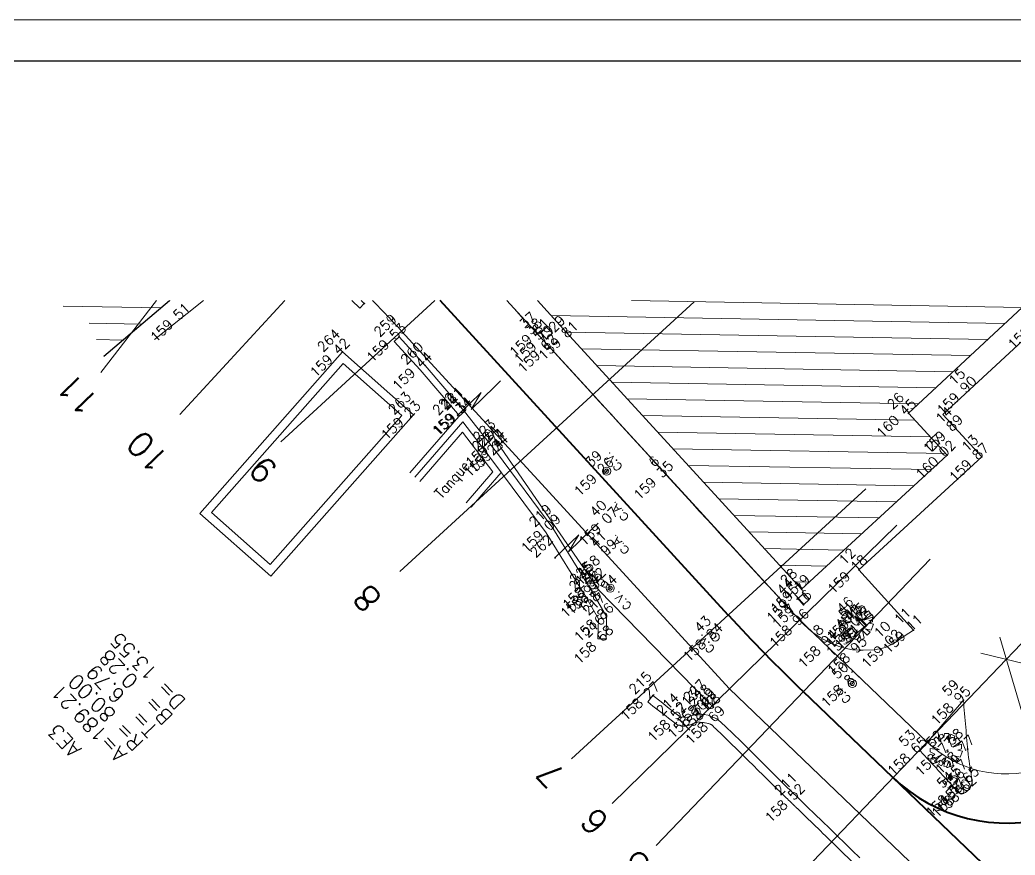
# Model space of a CAD drawing. Header units: millimetres. Extents: x -16 to 1007, y 828 to 1356.
# Drawn here: x 810.4 to 871.2, y 925.5 to 976.5 of the extents above; entities that cross this region are included whole.
import ezdxf
from ezdxf.enums import TextEntityAlignment as Align

# ---------------------------------------------------------------- set-up
doc = ezdxf.new("R2010")
doc.units = ezdxf.units.MM
doc.header["$LTSCALE"] = 4
for name, pattern in [('CONTINUOUS1', [0, 0, 0]), ('DGN2', [8.182077, 4.091038, -4.091038]), ('DGN4', [16.364154, 8.182077, -4.091038, 0, -4.091038])]:
    doc.linetypes.add(name, pattern=pattern)
doc.layers.get('0').update_dxf_attribs({"linetype": 'CONTINUOUS1', "lineweight": 0})
for name, color, linetype, lineweight in [('10', 7, 'CONTINUOUS1', 0), ('11', 7, 'CONTINUOUS1', 0), ('12', 7, 'CONTINUOUS1', 0), ('13', 7, 'CONTINUOUS1', 0), ('17', 7, 'CONTINUOUS1', 0), ('2', 7, 'CONTINUOUS1', 0), ('Level 1', 7, 'Continuous', 0), ('Level 17', 7, 'Continuous', 0), ('Level 22', 7, 'Continuous', 0)]:
    doc.layers.add(name, color=color, linetype=linetype, lineweight=lineweight)
for name, color, linetype, lineweight, true_color in [('16', 3, 'CONTINUOUS1', 0, 0x00ff00), ('18', 4, 'CONTINUOUS1', 0, 0x00ffff), ('20', 4, 'CONTINUOUS1', 0, 0x00ffff), ('51', 1, 'CONTINUOUS1', 0, 0xff0000), ('53', 3, 'CONTINUOUS1', 0, 0x00ff00), ('54', 4, 'CONTINUOUS1', 0, 0x00ffff), ('6', 2, 'CONTINUOUS1', 0, 0xffff00), ('9', 1, 'CONTINUOUS1', 0, 0xff0000)]:
    doc.layers.add(name, color=color, linetype=linetype, lineweight=lineweight, true_color=true_color)
doc.styles.get("Standard").update_dxf_attribs({"font": 'txt_____.ttf'})

# ---------------------------------------------------------------- blocks, each defined once
blk = doc.blocks.new('anonymous22')
at = {"layer": 'Level 1', "color": 7}
for s, p in [('D= 13.55', (2.798, 2.501)), ('B=  0.28', (2.086, 1.511)), ('T=  6.79', (1.215, 0.686)), ('R= 80.00', (0.235, -0.027)), ('A=189.21', (-0.786, -0.697)), ('AE3 ', (-2.481, -1.534))]:
    blk.add_text(s, height=0.9, rotation=134, dxfattribs=at).set_placement(p, align=Align.CENTER)
blk = doc.blocks.new('DGN_COMPLEXCHAIN1')
at = {"layer": '10', "color": 7, "linetype": 'CONTINUOUS1'}
for points, knots in [([(848.739, 934.857), (849.164, 934.526), (849.695, 934.112), (850.24, 933.688), (850.366, 933.59), (850.389, 933.572), (850.4, 933.563), (850.404, 933.56), (850.406, 933.559), (850.407, 933.558), (850.407, 933.558), (850.407, 933.558), (850.407, 933.558), (850.407, 933.558), (850.407, 933.557), (850.411, 933.554), (850.416, 933.551), (850.452, 933.524), (850.486, 933.502), (850.558, 933.463), (850.595, 933.446), (850.669, 933.419), (850.707, 933.409), (850.78, 933.393), (850.817, 933.388), (850.887, 933.383), (850.921, 933.382), (850.987, 933.384), (851.018, 933.387), (851.078, 933.394), (851.107, 933.399), (851.162, 933.411), (851.189, 933.417), (851.239, 933.431), (851.264, 933.438), (851.31, 933.453), (851.333, 933.461), (851.398, 933.484), (851.439, 933.501), (851.515, 933.532), (851.551, 933.546), (851.617, 933.574), (851.648, 933.586), (851.703, 933.606), (851.728, 933.615), (851.759, 933.624), (851.768, 933.627), (851.785, 933.631), (851.793, 933.632), (851.805, 933.634), (851.81, 933.635), (851.817, 933.636), (851.819, 933.636), (851.82, 933.636)], [0, 0, 0, 0, 0.5, 0.625, 0.640625, 0.648437, 0.652344, 0.65332, 0.653809, 0.654053, 0.654175, 0.654236, 0.654236, 0.654266, 0.654266, 0.654297, 0.65625, 0.65625, 0.671875, 0.671875, 0.6875, 0.6875, 0.703125, 0.703125, 0.71875, 0.71875, 0.734375, 0.734375, 0.75, 0.75, 0.765625, 0.765625, 0.78125, 0.78125, 0.796875, 0.796875, 0.8125, 0.8125, 0.84375, 0.84375, 0.875, 0.875, 0.90625, 0.90625, 0.9375, 0.9375, 0.953125, 0.953125, 0.96875, 0.96875, 0.984375, 0.984375, 1, 1, 1, 1]), ([(848.739, 934.857), (849.164, 934.526), (849.695, 934.112), (850.24, 933.688), (850.366, 933.59), (850.389, 933.572), (850.4, 933.563), (850.404, 933.56), (850.406, 933.559), (850.407, 933.558), (850.407, 933.558), (850.407, 933.558), (850.407, 933.558), (850.407, 933.558), (850.407, 933.557), (850.411, 933.554), (850.416, 933.551), (850.452, 933.524), (850.486, 933.502), (850.558, 933.463), (850.595, 933.446), (850.669, 933.419), (850.707, 933.409), (850.78, 933.393), (850.817, 933.388), (850.887, 933.383), (850.921, 933.382), (850.987, 933.384), (851.018, 933.387), (851.078, 933.394), (851.107, 933.399), (851.162, 933.411), (851.189, 933.417), (851.239, 933.431), (851.264, 933.438), (851.31, 933.453), (851.333, 933.461), (851.398, 933.484), (851.439, 933.501), (851.515, 933.532), (851.551, 933.546), (851.617, 933.574), (851.648, 933.586), (851.703, 933.606), (851.728, 933.615), (851.759, 933.624), (851.768, 933.627), (851.785, 933.631), (851.793, 933.632), (851.805, 933.634), (851.81, 933.635), (851.817, 933.636), (851.819, 933.636), (851.82, 933.636)], [0, 0, 0, 0, 0.5, 0.625, 0.640625, 0.648437, 0.652344, 0.65332, 0.653809, 0.654053, 0.654175, 0.654236, 0.654236, 0.654266, 0.654266, 0.654297, 0.65625, 0.65625, 0.671875, 0.671875, 0.6875, 0.6875, 0.703125, 0.703125, 0.71875, 0.71875, 0.734375, 0.734375, 0.75, 0.75, 0.765625, 0.765625, 0.78125, 0.78125, 0.796875, 0.796875, 0.8125, 0.8125, 0.84375, 0.84375, 0.875, 0.875, 0.90625, 0.90625, 0.9375, 0.9375, 0.953125, 0.953125, 0.96875, 0.96875, 0.984375, 0.984375, 1, 1, 1, 1]), ([(851.82, 933.636), (851.898, 933.625), (851.973, 933.616), (852.116, 933.599), (852.183, 933.59), (852.308, 933.571), (852.365, 933.561), (852.441, 933.543), (852.464, 933.536), (852.508, 933.523), (852.528, 933.516), (852.563, 933.501), (852.579, 933.494), (852.608, 933.479), (852.62, 933.472), (852.642, 933.456), (852.652, 933.449), (852.662, 933.44), (852.663, 933.439), (852.664, 933.438), (852.665, 933.437), (852.666, 933.436), (852.666, 933.436), (852.667, 933.435), (852.667, 933.435), (852.667, 933.435), (852.674, 933.428), (852.693, 933.41), (852.812, 933.297), (852.924, 933.189), (853.423, 932.71), (853.819, 932.323), (855.005, 931.157), (855.793, 930.373), (856.788, 929.399), (856.988, 929.205), (857.288, 928.914), (857.388, 928.817), (857.501, 928.708), (857.514, 928.696), (857.539, 928.672), (857.552, 928.66), (857.589, 928.624), (857.664, 928.552), (857.739, 928.48), (858.188, 928.047), (858.586, 927.661), (859.781, 926.5), (860.576, 925.723), (862.176, 924.176), (862.98, 923.405), (863.997, 922.453), (864.201, 922.263), (864.432, 922.05), (864.458, 922.027), (864.496, 921.991), (864.509, 921.979), (864.534, 921.956), (864.598, 921.897), (864.764, 921.744), (865.326, 921.226), (867.47, 919.25), (869.513, 917.367), (870.889, 916.099)], [0, 0, 0, 0, 0.007813, 0.007813, 0.015625, 0.015625, 0.023438, 0.023438, 0.027344, 0.027344, 0.03125, 0.03125, 0.035156, 0.035156, 0.039063, 0.039063, 0.042969, 0.042969, 0.043457, 0.043457, 0.043701, 0.043823, 0.043854, 0.043854, 0.043884, 0.043884, 0.043945, 0.044922, 0.046875, 0.0625, 0.0625, 0.125, 0.125, 0.25, 0.25, 0.28125, 0.28125, 0.296875, 0.296875, 0.298828, 0.298828, 0.300781, 0.300781, 0.304688, 0.3125, 0.3125, 0.375, 0.375, 0.5, 0.5, 0.625, 0.625, 0.65625, 0.65625, 0.660156, 0.660156, 0.662109, 0.662109, 0.664063, 0.671875, 0.6875, 0.75, 1, 1, 1, 1]), ([(851.82, 933.636), (851.898, 933.625), (851.973, 933.616), (852.116, 933.599), (852.183, 933.59), (852.308, 933.571), (852.365, 933.561), (852.441, 933.543), (852.464, 933.536), (852.508, 933.523), (852.528, 933.516), (852.563, 933.501), (852.579, 933.494), (852.608, 933.479), (852.62, 933.472), (852.642, 933.456), (852.652, 933.449), (852.662, 933.44), (852.663, 933.439), (852.664, 933.438), (852.665, 933.437), (852.666, 933.436), (852.666, 933.436), (852.667, 933.435), (852.667, 933.435), (852.667, 933.435), (852.674, 933.428), (852.693, 933.41), (852.812, 933.297), (852.924, 933.189), (853.423, 932.71), (853.819, 932.323), (855.005, 931.157), (855.793, 930.373), (856.788, 929.399), (856.988, 929.205), (857.288, 928.914), (857.388, 928.817), (857.501, 928.708), (857.514, 928.696), (857.539, 928.672), (857.552, 928.66), (857.589, 928.624), (857.664, 928.552), (857.739, 928.48), (858.188, 928.047), (858.586, 927.661), (859.781, 926.5), (860.576, 925.723), (862.176, 924.176), (862.98, 923.405), (863.997, 922.453), (864.201, 922.263), (864.432, 922.05), (864.458, 922.027), (864.496, 921.991), (864.509, 921.979), (864.534, 921.956), (864.598, 921.897), (864.764, 921.744), (865.326, 921.226), (867.47, 919.25), (869.513, 917.367), (870.889, 916.099)], [0, 0, 0, 0, 0.007813, 0.007813, 0.015625, 0.015625, 0.023438, 0.023438, 0.027344, 0.027344, 0.03125, 0.03125, 0.035156, 0.035156, 0.039063, 0.039063, 0.042969, 0.042969, 0.043457, 0.043457, 0.043701, 0.043823, 0.043854, 0.043854, 0.043884, 0.043884, 0.043945, 0.044922, 0.046875, 0.0625, 0.0625, 0.125, 0.125, 0.25, 0.25, 0.28125, 0.28125, 0.296875, 0.296875, 0.298828, 0.298828, 0.300781, 0.300781, 0.304688, 0.3125, 0.3125, 0.375, 0.375, 0.5, 0.5, 0.625, 0.625, 0.65625, 0.65625, 0.660156, 0.660156, 0.662109, 0.662109, 0.664063, 0.671875, 0.6875, 0.75, 1, 1, 1, 1])]:
    blk.add_open_spline(points, degree=3, knots=knots, dxfattribs=at)

msp = doc.modelspace()

# ---------------------------------------------------------------- linework, layer by layer
at = {"layer": '10', "color": 7, "linetype": 'CONTINUOUS1'}
for p, q in [((869.131, 949.824), (866.756, 952.41)), ((834.511, 948.587), (837.449, 951.963)), ((834.813, 948.324), (837.429, 951.331)), ((861.63, 942.918), (869.131, 949.824)), ((837.653, 947.018), (839.288, 948.897)), ((837.955, 946.756), (839.793, 948.869)), ((864.96, 939.238), (861.63, 942.918)), ((865.362, 931.892), (868.009, 934.968))]:
    msp.add_line(p, q, dxfattribs=at)
at = {"layer": '10', "color": 7, "linetype": 'CONTINUOUS1', "flags": 128}
for points in [[(818.623, 956.981), (821.624, 959.361)], [(866.756, 952.41), (872.712, 957.919), (874.291, 959.361)], [(839.591, 950.713), (839.793, 950.353), (845.505, 942.043), (845.724, 941.705), (852.44, 934.83), (852.743, 934.54)], [(861.57, 940.018), (862.055, 939.525), (861.48, 939.031)]]:
    msp.add_lwpolyline(points, dxfattribs=at)
at = {"layer": '10', "color": 7, "linetype": 'CONTINUOUS1'}
for points in [[(864.96, 939.238), (864.402, 938.865), (863.844, 938.492), (863.74, 938.422), (863.249, 938.186), (862.577, 938.045), (861.89, 938.013), (861.693, 938.016), (861.232, 938.047), (860.579, 938.178), (859.929, 938.431), (859.894, 938.449), (859.314, 938.771), (858.762, 939.146), (858.268, 939.58), (858.148, 939.706), (857.811, 940.071), (857.356, 940.564), (856.902, 941.058), (856.447, 941.551), (855.992, 942.045), (855.538, 942.539), (855.083, 943.033), (854.629, 943.526), (854.175, 944.02), (853.721, 944.514), (853.267, 945.009), (852.814, 945.503), (852.36, 945.997), (851.907, 946.492), (851.454, 946.987), (851.001, 947.481), (850.548, 947.977), (850.095, 948.472), (849.861, 948.729), (849.643, 948.967), (849.19, 949.463), (848.738, 949.959), (848.286, 950.455), (847.834, 950.951), (847.382, 951.447), (846.93, 951.943), (846.478, 952.438), (846.026, 952.934), (845.574, 953.43), (845.122, 953.926), (844.669, 954.421), (844.216, 954.916), (843.763, 955.412), (843.31, 955.906), (842.856, 956.401), (842.782, 956.481), (842.403, 956.895), (841.948, 957.389), (841.494, 957.882), (841.039, 958.376), (840.583, 958.868), (840.128, 959.361), (840.128, 959.361), (840.128, 959.361)], [(833.26, 956.87), (834.841, 955.14), (837.251, 952.331)], [(839.288, 948.897), (837.429, 951.331)], [(849.047, 935.251), (849.55, 934.859), (850.053, 934.468), (850.556, 934.076), (850.715, 933.952), (851.112, 933.913), (851.775, 934.132), (851.889, 934.131), (852.42, 934.059), (853.004, 933.804), (853.012, 933.797), (853.482, 933.361), (853.95, 932.917), (854.412, 932.471), (854.867, 932.024), (855.318, 931.576), (855.766, 931.128), (856.213, 930.681), (856.66, 930.234), (857.11, 929.789), (857.563, 929.345), (857.881, 929.037), (858.021, 928.902), (858.48, 928.459), (858.938, 928.016), (859.395, 927.572), (859.853, 927.127), (860.31, 926.682), (860.767, 926.238), (861.224, 925.793), (861.682, 925.349)], [(865.362, 931.892), (865.501, 931.74), (865.641, 931.588), (865.78, 931.436), (865.92, 931.284), (866.059, 931.132), (866.198, 930.98), (866.338, 930.829), (866.477, 930.677), (866.617, 930.525), (866.756, 930.373), (866.895, 930.221), (867.035, 930.069), (867.174, 929.917), (867.314, 929.765), (867.453, 929.613), (867.592, 929.461), (867.692, 929.353), (867.738, 929.316), (867.951, 929.278), (868.01, 929.289), (868.142, 929.339), (868.31, 929.465), (868.368, 929.536), (868.442, 929.653), (868.517, 929.849), (868.535, 930.049), (868.532, 930.083), (868.513, 930.253), (868.486, 930.457), (868.456, 930.661), (868.423, 930.864), (868.39, 931.068), (868.357, 931.272), (868.326, 931.477), (868.299, 931.681), (868.275, 931.886), (868.267, 931.982), (868.257, 932.092), (868.239, 932.297), (868.222, 932.502), (868.204, 932.708), (868.186, 932.913), (868.168, 933.119), (868.151, 933.324), (868.133, 933.53), (868.115, 933.735), (868.098, 933.94), (868.08, 934.146), (868.062, 934.351), (868.044, 934.557), (868.027, 934.762), (868.009, 934.968), (868.009, 934.968), (868.009, 934.968)]]:
    msp.add_lwpolyline(points, dxfattribs=at)
at = {"layer": '11', "color": 7, "flags": 128}
for points in [[(837.133, 952.358), (838.572, 953.747), (837.954, 952.719), (839.392, 954.108), (839.752, 954.455)], [(843.086, 943.667), (844.525, 945.056), (843.907, 944.028), (845.345, 945.417), (845.705, 945.764)]]:
    msp.add_lwpolyline(points, dxfattribs=at)
for points in [[(837.106, 952.332, 0.075, 0.0000075, 1), (837.16, 952.384, 0.075, 0.0000075, 1), (837.106, 952.332, 0.075, 0.0000075, 1)], [(843.059, 943.641, 0.075, 0.0000075, 1), (843.113, 943.693, 0.075, 0.0000075, 1), (843.059, 943.641, 0.075, 0.0000075, 1)]]:
    msp.add_lwpolyline(points, format="xyseb", dxfattribs=at)
at = {"layer": '12', "color": 7, "flags": 128}
msp.add_lwpolyline([(852.858, 938.826, 0.075, 0.0000075, 1), (852.912, 938.878, 0.075, 0.0000075, 1), (852.858, 938.826, 0.075, 0.0000075, 1)], format="xyseb", dxfattribs=at)
at = {"layer": '13', "linetype": 'Continuous', "lineweight": 0}
for points in [[(831.416, 959.164, 1), (831.452, 959.199, 1), (831.416, 959.164, 1)], [(820.264, 958.279, 1), (820.3, 958.314, 1), (820.264, 958.279, 1)], [(833.537, 957.123, 1), (833.573, 957.157, 1), (833.537, 957.123, 1)], [(842.187, 957.374, 1), (842.223, 957.409, 1), (842.187, 957.374, 1)], [(842.535, 957.012, 1), (842.571, 957.046, 1), (842.535, 957.012, 1)], [(843.958, 957.174, 1), (843.994, 957.209, 1), (843.958, 957.174, 1)], [(842.764, 956.464, 1), (842.8, 956.499, 1), (842.764, 956.464, 1)], [(830.084, 956.207, 1), (830.12, 956.242, 1), (830.084, 956.207, 1)], [(835.122, 955.388, 1), (835.158, 955.422, 1), (835.122, 955.388, 1)], [(868.321, 953.857, 1), (868.357, 953.892, 1), (868.321, 953.857, 1)], [(834.418, 952.375, 1), (834.454, 952.41, 1), (834.418, 952.375, 1)], [(837.537, 952.574, 1), (837.573, 952.609, 1), (837.537, 952.574, 1)], [(837.543, 952.623, 1), (837.579, 952.657, 1), (837.543, 952.623, 1)], [(864.634, 952.463, 1), (864.67, 952.498, 1), (864.634, 952.463, 1)], [(867.523, 951.538, 1), (867.559, 951.573, 1), (867.523, 951.538, 1)], [(839.573, 950.696, 1), (839.609, 950.731, 1), (839.573, 950.696, 1)], [(839.775, 950.335, 1), (839.811, 950.37, 1), (839.775, 950.335, 1)], [(839.477, 950.091, 1), (839.513, 950.126, 1), (839.477, 950.091, 1)], [(866.998, 949.907, 1), (867.034, 949.942, 1), (866.998, 949.907, 1)], [(869.113, 949.806, 1), (869.149, 949.841, 1), (869.113, 949.806, 1)], [(846.209, 948.931, 1), (846.245, 948.966, 1), (846.209, 948.931, 1)], [(849.843, 948.711, 1), (849.879, 948.746, 1), (849.843, 948.711, 1)], [(842.931, 945.443, 1), (842.967, 945.477, 1), (842.931, 945.443, 1)], [(846.452, 945.86, 1), (846.488, 945.895, 1), (846.452, 945.86, 1)], [(846.408, 943.955, 1), (846.444, 943.99, 1), (846.408, 943.955, 1)], [(861.612, 942.901, 1), (861.648, 942.936, 1), (861.612, 942.901, 1)], [(845.487, 942.025, 1), (845.523, 942.06, 1), (845.487, 942.025, 1)], [(846.426, 941.786, 1), (846.462, 941.82, 1), (846.426, 941.786, 1)], [(858.114, 941.725, 1), (858.15, 941.76, 1), (858.114, 941.725, 1)], [(845.368, 941.509, 1), (845.404, 941.544, 1), (845.368, 941.509, 1)], [(845.706, 941.688, 1), (845.742, 941.722, 1), (845.706, 941.688, 1)], [(857.889, 941.145, 1), (857.925, 941.18, 1), (857.889, 941.145, 1)], [(858.223, 940.78, 1), (858.259, 940.815, 1), (858.223, 940.78, 1)], [(846.206, 940.047, 1), (846.242, 940.082, 1), (846.206, 940.047, 1)], [(861.552, 940.001, 1), (861.588, 940.036, 1), (861.552, 940.001, 1)], [(858.13, 939.688, 1), (858.166, 939.723, 1), (858.13, 939.688, 1)], [(861.59, 939.599, 1), (861.626, 939.633, 1), (861.59, 939.599, 1)], [(862.037, 939.507, 1), (862.073, 939.542, 1), (862.037, 939.507, 1)], [(846.182, 938.693, 1), (846.218, 938.727, 1), (846.182, 938.693, 1)], [(852.867, 938.835, 1), (852.903, 938.87, 1), (852.867, 938.835, 1)], [(861.462, 939.014, 1), (861.498, 939.049, 1), (861.462, 939.014, 1)], [(864.942, 939.22, 1), (864.978, 939.255, 1), (864.942, 939.22, 1)], [(859.876, 938.432, 1), (859.912, 938.466, 1), (859.876, 938.432, 1)], [(863.722, 938.405, 1), (863.758, 938.44, 1), (863.722, 938.405, 1)], [(861.675, 937.998, 1), (861.711, 938.033, 1), (861.675, 937.998, 1)], [(861.214, 935.968, 1), (861.25, 936.002, 1), (861.214, 935.968, 1)], [(849.029, 935.234, 1), (849.065, 935.269, 1), (849.029, 935.234, 1)], [(852.422, 934.813, 1), (852.458, 934.848, 1), (852.422, 934.813, 1)], [(852.725, 934.523, 1), (852.761, 934.557, 1), (852.725, 934.523, 1)], [(867.991, 934.95, 1), (868.027, 934.985, 1), (867.991, 934.95, 1)], [(850.697, 933.935, 1), (850.733, 933.969, 1), (850.697, 933.935, 1)], [(851.871, 934.114, 1), (851.907, 934.148, 1), (851.871, 934.114, 1)], [(852.994, 933.78, 1), (853.029, 933.815, 1), (852.994, 933.78, 1)], [(865.344, 931.875, 1), (865.38, 931.909, 1), (865.344, 931.875, 1)], [(867.022, 931.847, 1), (867.058, 931.882, 1), (867.022, 931.847, 1)], [(868.249, 931.964, 1), (868.284, 931.999, 1), (868.249, 931.964, 1)], [(868.514, 930.066, 1), (868.55, 930.101, 1), (868.514, 930.066, 1)], [(857.863, 929.019, 1), (857.899, 929.054, 1), (857.863, 929.019, 1)], [(867.674, 929.335, 1), (867.71, 929.37, 1), (867.674, 929.335, 1)], [(867.993, 929.272, 1), (868.028, 929.306, 1), (867.993, 929.272, 1)], [(868.35, 929.518, 1), (868.386, 929.553, 1), (868.35, 929.518, 1)]]:
    msp.add_lwpolyline(points, format="xyb", dxfattribs=at)
for start_param, end_param in [(2.190091, 3.141593), (3.141593, 5.698797)]:
    msp.add_ellipse((819.535, 959.357), major_axis=(0.018, 0.0174), ratio=1, start_param=start_param, end_param=end_param, dxfattribs=at)
at = {"layer": '16', "color": 7, "flags": 128}
for points in [[(861.554, 939.564, 0.05, 0.000005, 1), (861.662, 939.668, 0.05, 0.000005, 1), (861.554, 939.564, 0.05, 0.000005, 1)], [(866.986, 931.812, 0.05, 0.000005, 1), (867.094, 931.916, 0.05, 0.000005, 1), (866.986, 931.812, 0.05, 0.000005, 1)]]:
    msp.add_lwpolyline(points, format="xyseb", dxfattribs=at)
at = {"layer": '17', "color": 7, "flags": 128}
for points in [[(846.443, 945.851, 0.075, 0.0000075, 1), (846.497, 945.904, 0.075, 0.0000075, 1), (846.443, 945.851, 0.075, 0.0000075, 1)], [(846.399, 943.946, 0.075, 0.0000075, 1), (846.453, 943.998, 0.075, 0.0000075, 1), (846.399, 943.946, 0.075, 0.0000075, 1)]]:
    msp.add_lwpolyline(points, format="xyseb", dxfattribs=at)
at = {"layer": '18', "color": 3, "linetype": 'CONTINUOUS1', "true_color": 0x00ff00}
for points in [[(861.251, 939.41), (860.715, 939.101), (860.683, 939.278), (860.827, 939.417), (860.546, 939.564), (860.55, 939.776), (861.114, 939.695), (860.554, 939.988), (860.627, 940.128), (860.945, 940.087), (860.772, 940.338), (860.916, 940.477), (861.229, 940.153), (861.095, 940.58), (861.308, 940.647), (861.375, 940.433), (861.415, 940.68), (861.697, 940.675), (861.687, 940.11), (861.803, 940.638), (862.048, 940.528), (861.973, 940.246), (862.223, 940.418)], [(862.223, 940.418), (862.396, 940.168), (861.931, 939.858), (862.464, 940.025), (862.459, 939.742), (862.246, 939.675), (862.527, 939.6), (862.38, 939.249), (862.027, 939.326), (862.307, 939.109), (862.127, 938.935), (861.849, 939.223), (861.947, 938.761), (861.768, 938.658), (861.668, 938.978), (861.556, 938.662), (861.38, 938.701), (861.531, 939.264), (861.239, 938.703), (861.064, 938.812), (861.174, 939.058), (860.924, 938.885), (860.819, 938.993), (861.251, 939.41)], [(866.683, 931.658), (866.147, 931.349), (866.115, 931.527), (866.259, 931.666), (865.978, 931.812), (865.982, 932.024), (866.546, 931.944), (865.986, 932.236), (866.059, 932.376), (866.376, 932.336), (866.204, 932.586), (866.348, 932.725), (866.66, 932.401), (866.526, 932.828), (866.74, 932.895), (866.807, 932.682), (866.846, 932.929), (867.129, 932.924), (867.119, 932.358), (867.235, 932.886), (867.48, 932.776), (867.405, 932.494), (867.655, 932.667)], [(867.655, 932.667), (867.828, 932.416), (867.363, 932.106), (867.896, 932.274), (867.891, 931.991), (867.678, 931.924), (867.959, 931.848), (867.812, 931.497), (867.459, 931.574), (867.738, 931.357), (867.559, 931.183), (867.281, 931.471), (867.379, 931.01), (867.2, 930.907), (867.1, 931.227), (866.988, 930.91), (866.812, 930.949), (866.963, 931.512), (866.671, 930.951), (866.496, 931.061), (866.606, 931.306), (866.355, 931.134), (866.251, 931.242), (866.683, 931.658)]]:
    msp.add_lwpolyline(points, dxfattribs=at)
at = {"layer": '2', "color": 7, "flags": 128}
for points in [[(830.671, 959.361), (831.156, 958.894)], [(831.434, 959.182), (831.156, 958.894)], [(831.248, 959.361), (831.434, 959.182)], [(842.205, 957.391), (842.566, 957.738)], [(842.566, 957.738), (842.914, 957.375)], [(833.555, 957.14), (833.26, 956.87)], [(833.555, 957.14), (835.14, 955.405), (837.555, 952.592)], [(842.205, 957.391), (842.553, 957.029)], [(842.553, 957.029), (842.914, 957.375)], [(837.555, 952.592), (837.201, 952.288)], [(846.2, 938.71), (846.224, 940.065), (845.386, 941.526), (842.949, 945.46), (839.495, 950.108), (837.555, 952.592)], [(845.7, 938.719), (845.722, 939.936), (844.956, 941.27), (842.535, 945.179), (839.096, 949.807), (837.449, 951.963)], [(857.907, 941.162), (858.277, 941.499)], [(857.907, 941.162), (858.241, 940.797)], [(858.277, 941.499), (858.61, 941.134)], [(858.241, 940.797), (858.61, 941.134)], [(846.2, 938.71), (845.7, 938.719)], [(849.047, 935.251), (848.739, 934.857)]]:
    msp.add_lwpolyline(points, dxfattribs=at)
at = {"layer": '20', "color": 1, "linetype": 'Continuous', "lineweight": 13, "true_color": 0xff0000}
for p, q in [((815.339, 954.978), (818.739, 959.361)), ((820.163, 952.396), (826.578, 959.361)), ((826.337, 950.738), (835.747, 959.361)), ((833.596, 942.816), (851.577, 959.293)), ((858.148, 939.706), (840.137, 959.361)), ((853.724, 935.652), (833.71, 957.494)), ((862.054, 947.86), (844.073, 931.383)), ((863.946, 945.654), (846.573, 928.655)), ((865.979, 943.576), (849.246, 926.096)), ((865.792, 932.407), (857.873, 939.986)), ((870.234, 938.823), (875.517, 920.783)), ((871.542, 938.414), (854.728, 920.848)), ((869.069, 937.842), (884.692, 934.06)), ((868.839, 921.184), (853.724, 935.652))]:
    msp.add_line(p, q, dxfattribs=at)
at = {"layer": '20', "color": 1, "linetype": 'DGN4', "lineweight": 40, "true_color": 0xff0000}
for p, q in [((853.657, 940.166), (836.068, 959.361)), ((871.12, 923.153), (858.235, 935.487))]:
    msp.add_line(p, q, dxfattribs=at)
at = {"layer": '20', "color": 1, "linetype": 'Continuous', "lineweight": 13, "true_color": 0xff0000}
for centre, major_axis, start_param, end_param in [((776.939, 905.473), (47.194, 60.842), 6.113889, 6.147296), ((870.632, 937.463), (-4.84, -5.057), 0, 2.096894)]:
    msp.add_ellipse(centre, major_axis=major_axis, ratio=1, start_param=start_param, end_param=end_param, dxfattribs=at)
at = {"layer": '20', "color": 1, "linetype": 'DGN4', "lineweight": 40, "true_color": 0xff0000}
for centre, major_axis, end_param in [((927.385, 1007.725), (-73.727, -67.559), 0.065475), ((870.632, 937.463), (-6.915, -7.224), 2.096894)]:
    msp.add_ellipse(centre, major_axis=major_axis, ratio=1, start_param=0, end_param=end_param, dxfattribs=at)
at = {"layer": '51', "linetype": 'Continuous', "lineweight": 0}
for points in [[(842.187, 957.374, 1), (842.223, 957.409, 1), (842.187, 957.374, 1)], [(842.535, 957.012, 1), (842.571, 957.046, 1), (842.535, 957.012, 1)], [(843.958, 957.174, 1), (843.994, 957.209, 1), (843.958, 957.174, 1)], [(842.764, 956.464, 1), (842.8, 956.499, 1), (842.764, 956.464, 1)], [(868.321, 953.857, 1), (868.357, 953.892, 1), (868.321, 953.857, 1)], [(864.634, 952.463, 1), (864.67, 952.498, 1), (864.634, 952.463, 1)], [(867.523, 951.538, 1), (867.559, 951.573, 1), (867.523, 951.538, 1)], [(866.998, 949.907, 1), (867.034, 949.942, 1), (866.998, 949.907, 1)], [(869.113, 949.806, 1), (869.149, 949.841, 1), (869.113, 949.806, 1)], [(846.209, 948.931, 1), (846.245, 948.966, 1), (846.209, 948.931, 1)], [(849.843, 948.711, 1), (849.879, 948.746, 1), (849.843, 948.711, 1)], [(846.452, 945.86, 1), (846.488, 945.895, 1), (846.452, 945.86, 1)], [(846.408, 943.955, 1), (846.444, 943.99, 1), (846.408, 943.955, 1)], [(861.612, 942.901, 1), (861.648, 942.936, 1), (861.612, 942.901, 1)], [(846.426, 941.786, 1), (846.462, 941.82, 1), (846.426, 941.786, 1)], [(858.114, 941.725, 1), (858.15, 941.76, 1), (858.114, 941.725, 1)], [(857.889, 941.145, 1), (857.925, 941.18, 1), (857.889, 941.145, 1)], [(858.223, 940.78, 1), (858.259, 940.815, 1), (858.223, 940.78, 1)], [(861.552, 940.001, 1), (861.588, 940.036, 1), (861.552, 940.001, 1)], [(858.13, 939.688, 1), (858.166, 939.723, 1), (858.13, 939.688, 1)], [(861.59, 939.599, 1), (861.626, 939.633, 1), (861.59, 939.599, 1)], [(862.037, 939.507, 1), (862.073, 939.542, 1), (862.037, 939.507, 1)], [(852.867, 938.835, 1), (852.903, 938.87, 1), (852.867, 938.835, 1)], [(861.462, 939.014, 1), (861.498, 939.049, 1), (861.462, 939.014, 1)], [(864.942, 939.22, 1), (864.978, 939.255, 1), (864.942, 939.22, 1)], [(859.876, 938.432, 1), (859.912, 938.466, 1), (859.876, 938.432, 1)], [(863.722, 938.405, 1), (863.758, 938.44, 1), (863.722, 938.405, 1)], [(861.675, 937.998, 1), (861.711, 938.033, 1), (861.675, 937.998, 1)], [(861.214, 935.968, 1), (861.25, 936.002, 1), (861.214, 935.968, 1)], [(867.991, 934.95, 1), (868.027, 934.985, 1), (867.991, 934.95, 1)], [(865.344, 931.875, 1), (865.38, 931.909, 1), (865.344, 931.875, 1)], [(867.022, 931.847, 1), (867.058, 931.882, 1), (867.022, 931.847, 1)], [(868.249, 931.964, 1), (868.284, 931.999, 1), (868.249, 931.964, 1)], [(868.514, 930.066, 1), (868.55, 930.101, 1), (868.514, 930.066, 1)], [(867.674, 929.335, 1), (867.71, 929.37, 1), (867.674, 929.335, 1)], [(867.993, 929.272, 1), (868.028, 929.306, 1), (867.993, 929.272, 1)], [(868.35, 929.518, 1), (868.386, 929.553, 1), (868.35, 929.518, 1)]]:
    msp.add_lwpolyline(points, format="xyb", dxfattribs=at)
at = {"layer": '53', "linetype": 'Continuous', "lineweight": 0}
for points in [[(831.416, 959.164, 1), (831.452, 959.199, 1), (831.416, 959.164, 1)], [(833.537, 957.123, 1), (833.573, 957.157, 1), (833.537, 957.123, 1)], [(830.084, 956.207, 1), (830.12, 956.242, 1), (830.084, 956.207, 1)], [(835.122, 955.388, 1), (835.158, 955.422, 1), (835.122, 955.388, 1)], [(834.418, 952.375, 1), (834.454, 952.41, 1), (834.418, 952.375, 1)], [(837.115, 952.341, 1), (837.151, 952.375, 1), (837.115, 952.341, 1)], [(837.537, 952.574, 1), (837.573, 952.609, 1), (837.537, 952.574, 1)], [(837.543, 952.623, 1), (837.579, 952.657, 1), (837.543, 952.623, 1)], [(839.573, 950.696, 1), (839.609, 950.731, 1), (839.573, 950.696, 1)], [(839.775, 950.335, 1), (839.811, 950.37, 1), (839.775, 950.335, 1)], [(839.477, 950.091, 1), (839.513, 950.126, 1), (839.477, 950.091, 1)], [(842.931, 945.443, 1), (842.967, 945.477, 1), (842.931, 945.443, 1)], [(843.068, 943.65, 1), (843.104, 943.684, 1), (843.068, 943.65, 1)], [(845.487, 942.025, 1), (845.523, 942.06, 1), (845.487, 942.025, 1)], [(845.368, 941.509, 1), (845.404, 941.544, 1), (845.368, 941.509, 1)], [(845.706, 941.688, 1), (845.742, 941.722, 1), (845.706, 941.688, 1)], [(846.206, 940.047, 1), (846.242, 940.082, 1), (846.206, 940.047, 1)], [(846.182, 938.693, 1), (846.218, 938.727, 1), (846.182, 938.693, 1)], [(849.029, 935.234, 1), (849.065, 935.269, 1), (849.029, 935.234, 1)], [(852.422, 934.813, 1), (852.458, 934.848, 1), (852.422, 934.813, 1)], [(852.725, 934.523, 1), (852.761, 934.557, 1), (852.725, 934.523, 1)], [(850.697, 933.935, 1), (850.733, 933.969, 1), (850.697, 933.935, 1)], [(851.871, 934.114, 1), (851.907, 934.148, 1), (851.871, 934.114, 1)], [(852.994, 933.78, 1), (853.029, 933.815, 1), (852.994, 933.78, 1)], [(857.863, 929.019, 1), (857.899, 929.054, 1), (857.863, 929.019, 1)]]:
    msp.add_lwpolyline(points, format="xyb", dxfattribs=at)
at = {"layer": '54', "linetype": 'Continuous', "lineweight": 0}
msp.add_lwpolyline([(820.264, 958.279, 1), (820.3, 958.314, 1), (820.264, 958.279, 1)], format="xyb", dxfattribs=at)
for start_param, end_param in [(2.190091, 3.141593), (3.141593, 5.698797)]:
    msp.add_ellipse((819.535, 959.357), major_axis=(0.018, 0.0174), ratio=1, start_param=start_param, end_param=end_param, dxfattribs=at)
at = {"layer": '6', "color": 7, "linetype": 'Continuous', "lineweight": 0}
for p, q in [((819.006, 958.908), (813.038, 959.013)), ((871.598, 958.945), (847.748, 959.361)), ((870.543, 957.963), (842.859, 958.446)), ((817.849, 957.929), (814.626, 957.985)), ((816.691, 956.949), (815.08, 956.977)), ((869.489, 956.981), (843.788, 957.43)), ((868.434, 956), (844.717, 956.414)), ((867.379, 955.018), (845.647, 955.397)), ((866.324, 954.036), (846.576, 954.381)), ((865.269, 953.054), (847.506, 953.364)), ((865.043, 952.058), (848.435, 952.348)), ((865.983, 951.042), (849.364, 951.332)), ((866.923, 950.025), (850.294, 950.315)), ((866.056, 949.04), (851.223, 949.299)), ((864.99, 948.058), (852.152, 948.283)), ((863.925, 947.077), (853.082, 947.266)), ((862.859, 946.095), (854.011, 946.25)), ((861.793, 945.114), (854.94, 945.233)), ((860.727, 944.132), (855.87, 944.217)), ((859.662, 943.151), (856.799, 943.201)), ((858.596, 942.169), (857.728, 942.184))]:
    msp.add_line(p, q, dxfattribs=at)
at = {"layer": '6', "color": 7, "linetype": 'CONTINUOUS1', "lineweight": 30}
for p, q in [((815.534, 955.969), (819.535, 959.357)), ((819.535, 959.357), (819.531, 959.361))]:
    msp.add_line(p, q, dxfattribs=at)
at = {"layer": '6', "color": 7, "linetype": 'CONTINUOUS1'}
for p, q in [((821.391, 946.372), (830.102, 956.225)), ((834.436, 952.393), (830.102, 956.225)), ((825.724, 942.54), (834.436, 952.393)), ((834.209, 948.849), (837.201, 952.288)), ((821.391, 946.372), (825.724, 942.54))]:
    msp.add_line(p, q, dxfattribs=at)
at = {"layer": '6', "color": 7, "linetype": 'DGN2'}
for p, q in [((822.096, 946.415), (830.146, 955.519)), ((833.73, 952.349), (830.146, 955.519)), ((825.681, 943.246), (833.73, 952.349)), ((822.096, 946.415), (825.681, 943.246))]:
    msp.add_line(p, q, dxfattribs=at)
at = {"layer": '6', "color": 7, "linetype": 'CONTINUOUS1', "lineweight": 30, "flags": 128}
msp.add_lwpolyline([(871.598, 958.945), (864.652, 952.481), (867.016, 949.924), (858.132, 941.743), (843.976, 957.192), (842.011, 959.361)], dxfattribs=at)
at = {"layer": '6', "color": 7, "linetype": 'Continuous', "lineweight": 0}
msp.add_point((815.534, 955.969), dxfattribs=at)
at = {"layer": '9', "color": 7}
for centre, radius in [((846.227, 948.949), 0.25), ((846.227, 948.949), 0.125), ((846.444, 941.803), 0.25), ((846.444, 941.803), 0.125), ((852.858, 938.826), 0.25), ((861.232, 935.985), 0.25), ((861.232, 935.985), 0.125)]:
    msp.add_circle(centre, radius, dxfattribs=at)
at = {"layer": 'Level 17', "color": 7, "linetype": 'Continuous', "lineweight": 0}
msp.add_line((1006.556, 976.492), (531.556, 976.492), dxfattribs=at)
at = {"layer": 'Level 22', "color": 7, "linetype": 'Continuous', "lineweight": 30}
msp.add_line((701.555, 973.992), (1004.056, 973.992), dxfattribs=at)

# ---------------------------------------------------------------- block references
at = {"color": 7, "linetype": 'Continuous', "lineweight": 0}
msp.add_blockref('anonymous22', (815.726, 934.562), dxfattribs=at)
at = {"layer": '10', "color": 7, "linetype": 'CONTINUOUS1'}
msp.add_blockref('DGN_COMPLEXCHAIN1', (0, 0), dxfattribs=at)

# ---------------------------------------------------------------- texts
at = {"layer": '10', "color": 7, "linetype": 'CONTINUOUS1', "width": 0.890619}
msp.add_text('Tanque', height=0.6402, rotation=48.51622, dxfattribs=at).set_placement((835.664, 947.641), align=Align.TOP_LEFT)
at = {"layer": '12', "color": 7}
for p in [(846.794, 949.692), (847.359, 941.213), (852.435, 938.577), (860.754, 935.502)]:
    msp.add_text('C.V.', height=0.5, rotation=134, dxfattribs=at).set_placement(p, align=Align.CENTER)
at = {"layer": '12', "color": 7, "char_height": 0.5, "width": 1.83621, "attachment_point": 8, "rotation": 134, "line_spacing_factor": 0.8}
for insert in [(847.186, 946.657), (847.223, 944.636)]:
    msp.add_mtext('\\fArial|b0|i0|c0|p0;C.A.', dxfattribs=dict(at, insert=insert))
at = {"layer": '13', "linetype": 'Continuous', "lineweight": 0}
for s, p in [('159 51 ', (819.928, 957.955)), ('159 81 ', (841.852, 957.05)), ('159 92 ', (872.287, 957.509)), ('159 53 ', (833.13, 956.729)), ('159 79 ', (842.128, 956.618)), ('159 81 ', (843.622, 956.851)), ('159 42 ', (829.677, 955.814)), ('159 62 ', (842.357, 956.071)), ('159 44 ', (834.715, 954.994)), ('159 90 ', (867.95, 953.498)), ('159 34 ', (837.136, 952.229)), ('159 31 ', (837.201, 952.25)), ('160 45 ', (864.263, 952.105)), ('159 23 ', (834.011, 951.982)), ('159 89 ', (867.115, 951.145)), ('159 24 ', (839.166, 950.303)), ('159 24 ', (839.07, 949.698)), ('159 24 ', (839.368, 949.942)), ('160 02 ', (866.663, 949.583)), ('159 87 ', (868.706, 949.413)), ('159 26 ', (845.802, 948.538)), ('159 35 ', (849.435, 948.318)), ('159 07 ', (846.08, 945.501)), ('159 09 ', (842.56, 945.084)), ('158 99 ', (846.001, 943.561)), ('159 18 ', (861.277, 942.577)), ('158 96 ', (845.08, 941.632)), ('158 95 ', (845.299, 941.294)), ('158 94 ', (846.018, 941.392)), ('159 19 ', (857.779, 941.401)), ('158 93 ', (844.961, 941.115)), ('159 17 ', (857.554, 940.821)), ('159 16 ', (857.887, 940.456)), ('158 86 ', (845.799, 939.654)), ('159 15 ', (861.217, 939.677)), ('158 96 ', (857.723, 939.295)), ('159 02 ', (861.219, 939.24)), ('159 15 ', (861.702, 939.183)), ('159 11 ', (864.656, 938.945)), ('158 68 ', (845.774, 938.299)), ('158 84 ', (852.46, 938.441)), ('159 11 ', (861.177, 938.738)), ('158 94 ', (859.468, 938.038)), ('158 95 ', (861.268, 937.605)), ('159 02 ', (863.35, 938.046)), ('158 81 ', (860.879, 935.644)), ('158 27 ', (848.621, 934.841)), ('158 95 ', (867.584, 934.557)), ('158 69 ', (852.015, 934.42)), ('158 68 ', (852.317, 934.129)), ('158 57 ', (850.289, 933.541)), ('158 70 ', (851.499, 933.755)), ('158 69 ', (852.586, 933.387)), ('158 65 ', (864.937, 931.481)), ('158 77 ', (866.615, 931.454)), ('158 77 ', (867.841, 931.571)), ('158 65 ', (868.107, 929.672)), ('158 62 ', (867.942, 929.125)), ('158 52 ', (857.456, 928.626)), ('158 57 ', (867.267, 928.942)), ('158 60 ', (867.621, 928.913))]:
    msp.add_text(s, height=0.6, rotation=44, dxfattribs=at).set_placement(p, align=Align.CENTER)
at = {"layer": '18', "color": 3, "linetype": 'Continuous', "true_color": 0x00ff00}
msp.add_text('47', height=0.375, rotation=44, dxfattribs=at).set_placement((861.75, 939.925), align=Align.CENTER)
at = {"layer": '20', "color": 1, "linetype": 'Continuous', "lineweight": 13, "true_color": 0xff0000}
for s, p in [('11', (814.296, 952.161)), ('10', (818.572, 948.666)), ('9', (825.14, 948.05)), ('8', (831.506, 940.195)), ('7', (842.712, 929.456)), ('6', (845.393, 926.568)), ('5', (847.898, 923.991))]:
    msp.add_text(s, height=1.5, rotation=133.99999, dxfattribs=at).set_placement(p, align=Align.TOP_LEFT)
at = {"layer": '51', "linetype": 'Continuous', "lineweight": 0}
for s, p in [('37', (841.62, 957.938)), ('38', (841.967, 957.576)), ('29', (843.39, 957.738)), ('5', (842.248, 957.077)), ('15', (867.825, 954.49)), ('26', (864.066, 953.027)), ('14', (867.027, 952.171)), ('27', (866.431, 950.471)), ('13', (868.617, 950.439)), ('39', (845.641, 949.495)), ('6', (849.326, 949.324)), ('40', (845.92, 946.459)), ('41', (845.912, 944.588)), ('12', (861.116, 943.534)), ('42', (845.858, 942.349)), ('28', (857.547, 942.289)), ('44', (857.322, 941.709)), ('45', (857.655, 941.344)), ('46', (860.985, 940.565)), ('7', (857.613, 940.301)), ('51', (861.094, 940.232)), ('47', (861.469, 940.071)), ('43', (852.299, 939.399)), ('48', (860.895, 939.578)), ('11', (864.496, 939.902)), ('8', (859.359, 939.045)), ('10', (863.262, 939.073)), ('9', (861.159, 938.611)), ('50', (860.682, 936.566)), ('59', (867.423, 935.514)), ('53', (864.776, 932.439)), ('52', (866.454, 932.411)), ('58', (867.681, 932.528)), ('57', (867.947, 930.63)), ('54', (867.107, 929.899)), ('55', (867.425, 929.835)), ('56', (867.782, 930.082))]:
    msp.add_text(s, height=0.6, rotation=44, dxfattribs=at).set_placement(p, align=Align.CENTER)
at = {"layer": '53', "linetype": 'Continuous', "lineweight": 0}
for s, p in [('259', (832.919, 957.637)), ('264', (829.466, 956.722)), ('260', (834.54, 955.937)), ('261', (836.99, 953.158)), ('221', (836.996, 953.207)), ('263', (833.799, 952.89)), ('222', (836.496, 952.855)), ('223', (838.954, 951.211)), ('224', (839.157, 950.85)), ('220', (838.894, 950.64)), ('219', (842.384, 946.027)), ('262', (842.449, 944.164)), ('225', (844.868, 942.54)), ('226', (845.087, 942.202)), ('218', (844.821, 942.093)), ('217', (845.659, 940.631)), ('216', (845.635, 939.277)), ('215', (848.482, 935.818)), ('227', (851.803, 935.328)), ('228', (852.106, 935.037)), ('214', (850.15, 934.519)), ('213', (851.324, 934.698)), ('212', (852.447, 934.364)), ('211', (857.366, 929.652))]:
    msp.add_text(s, height=0.6, rotation=44, dxfattribs=at).set_placement(p, align=Align.CENTER)

doc.saveas('drawing.dxf')
